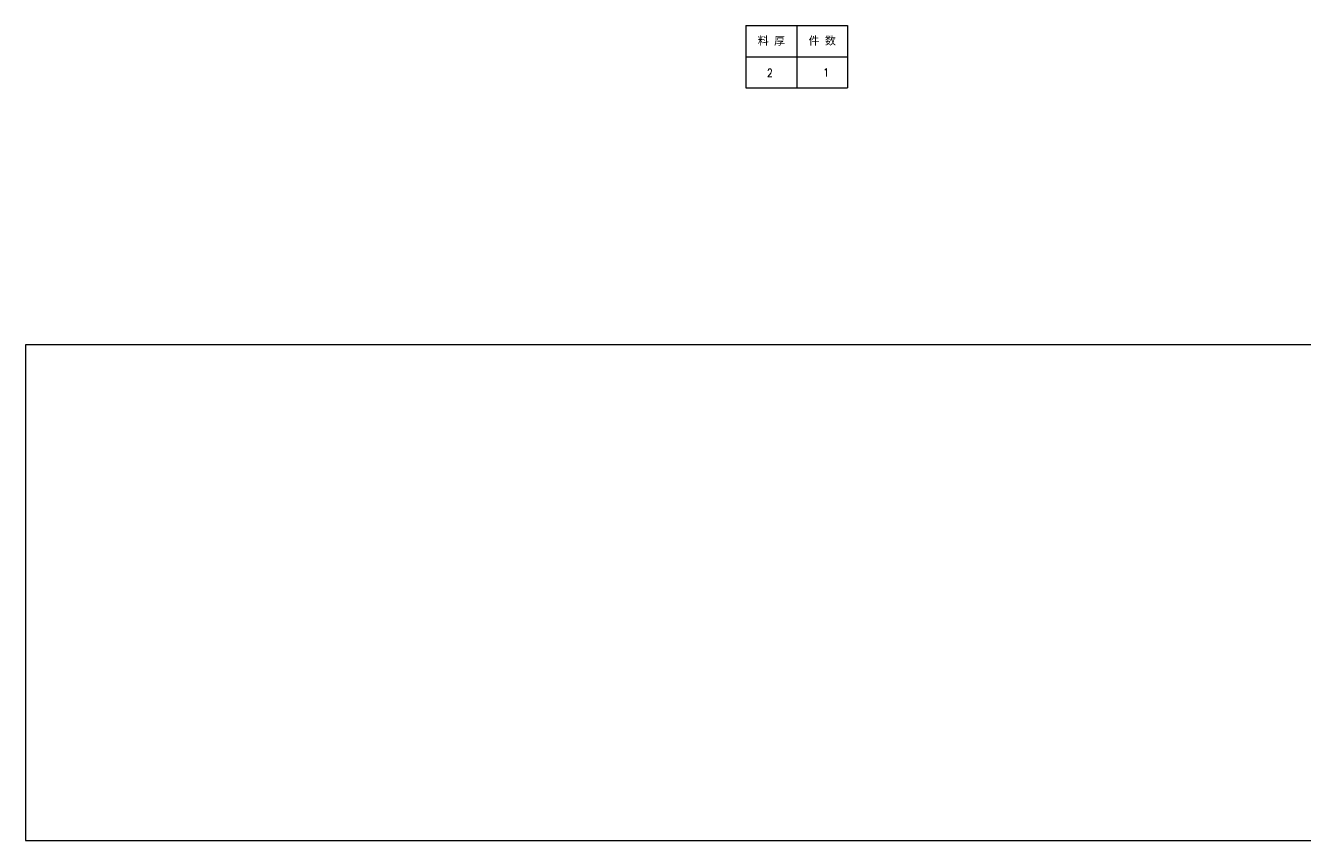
# Model space of a CAD drawing. Header units: millimetres. Extents: x -207971 to -130891, y -1492 to 21465.
# Drawn here: x -207971 to -206372, y 20444 to 21463 of the extents above; entities that cross this region are included whole.
import ezdxf
from ezdxf.enums import TextEntityAlignment as Align

# ---------------------------------------------------------------- set-up
doc = ezdxf.new("R2010")
doc.units = ezdxf.units.MM
doc.styles.add('DIM', font='romans.shx', dxfattribs={"width": 0.8, "oblique": 20, "bigfont": 'bigfont.shx'})
doc.styles.get("Standard").update_dxf_attribs({"font": 'txt', "bigfont": 'gbcbig.shx'})

# ---------------------------------------------------------------- blocks, each defined once
blk = doc.blocks.new('*T209')
at = {"color": 0, "linetype": 'ByBlock', "lineweight": -2, "transparency": 16777216}
for p, q in [((0, 0), (127, 0)), ((0, 0), (0, -78)), ((63.5, 0), (63.5, -78)), ((127, 0), (127, -78)), ((0, -39), (127, -39)), ((0, -78), (127, -78))]:
    blk.add_line(p, q, dxfattribs=at)
at = {"color": 0, "transparency": 16777216, "char_height": 10, "width": 60.5, "attachment_point": 5}
for s, insert in [('{\\fSimSun|b0|i0|c134|p2;料 厚}', (31.75, -19.5)), ('{\\fSimSun|b0|i0|c134|p2;件 数}', (95.25, -19.5))]:
    blk.add_mtext(s, dxfattribs=dict(at, insert=insert))
blk = doc.blocks.new('拆图参数')
blk.add_blockref('*T209', (-63.5, 78))
at = {"style": 'DIM', "width": 0.8}
blk.add_attdef('6', text='', height=10, dxfattribs=at).set_placement((-37.1, 18.9), align=Align.MIDDLE_LEFT)
blk.add_attdef('1', text='', height=10, dxfattribs=at).set_placement((36.6, 19.3), align=Align.MIDDLE_CENTER)

msp = doc.modelspace()

# ---------------------------------------------------------------- linework, layer by layer
msp.add_lwpolyline([(-207971.309, 20443.55), (-204951.309, 20443.55), (-204951.309, 21063.55), (-207971.309, 21063.55)], close=True)

# ---------------------------------------------------------------- block references
msp.add_blockref('拆图参数', (-207007.467, 21384.756)).add_auto_attribs({'1': '1', '6': '2'})

doc.saveas('drawing.dxf')
